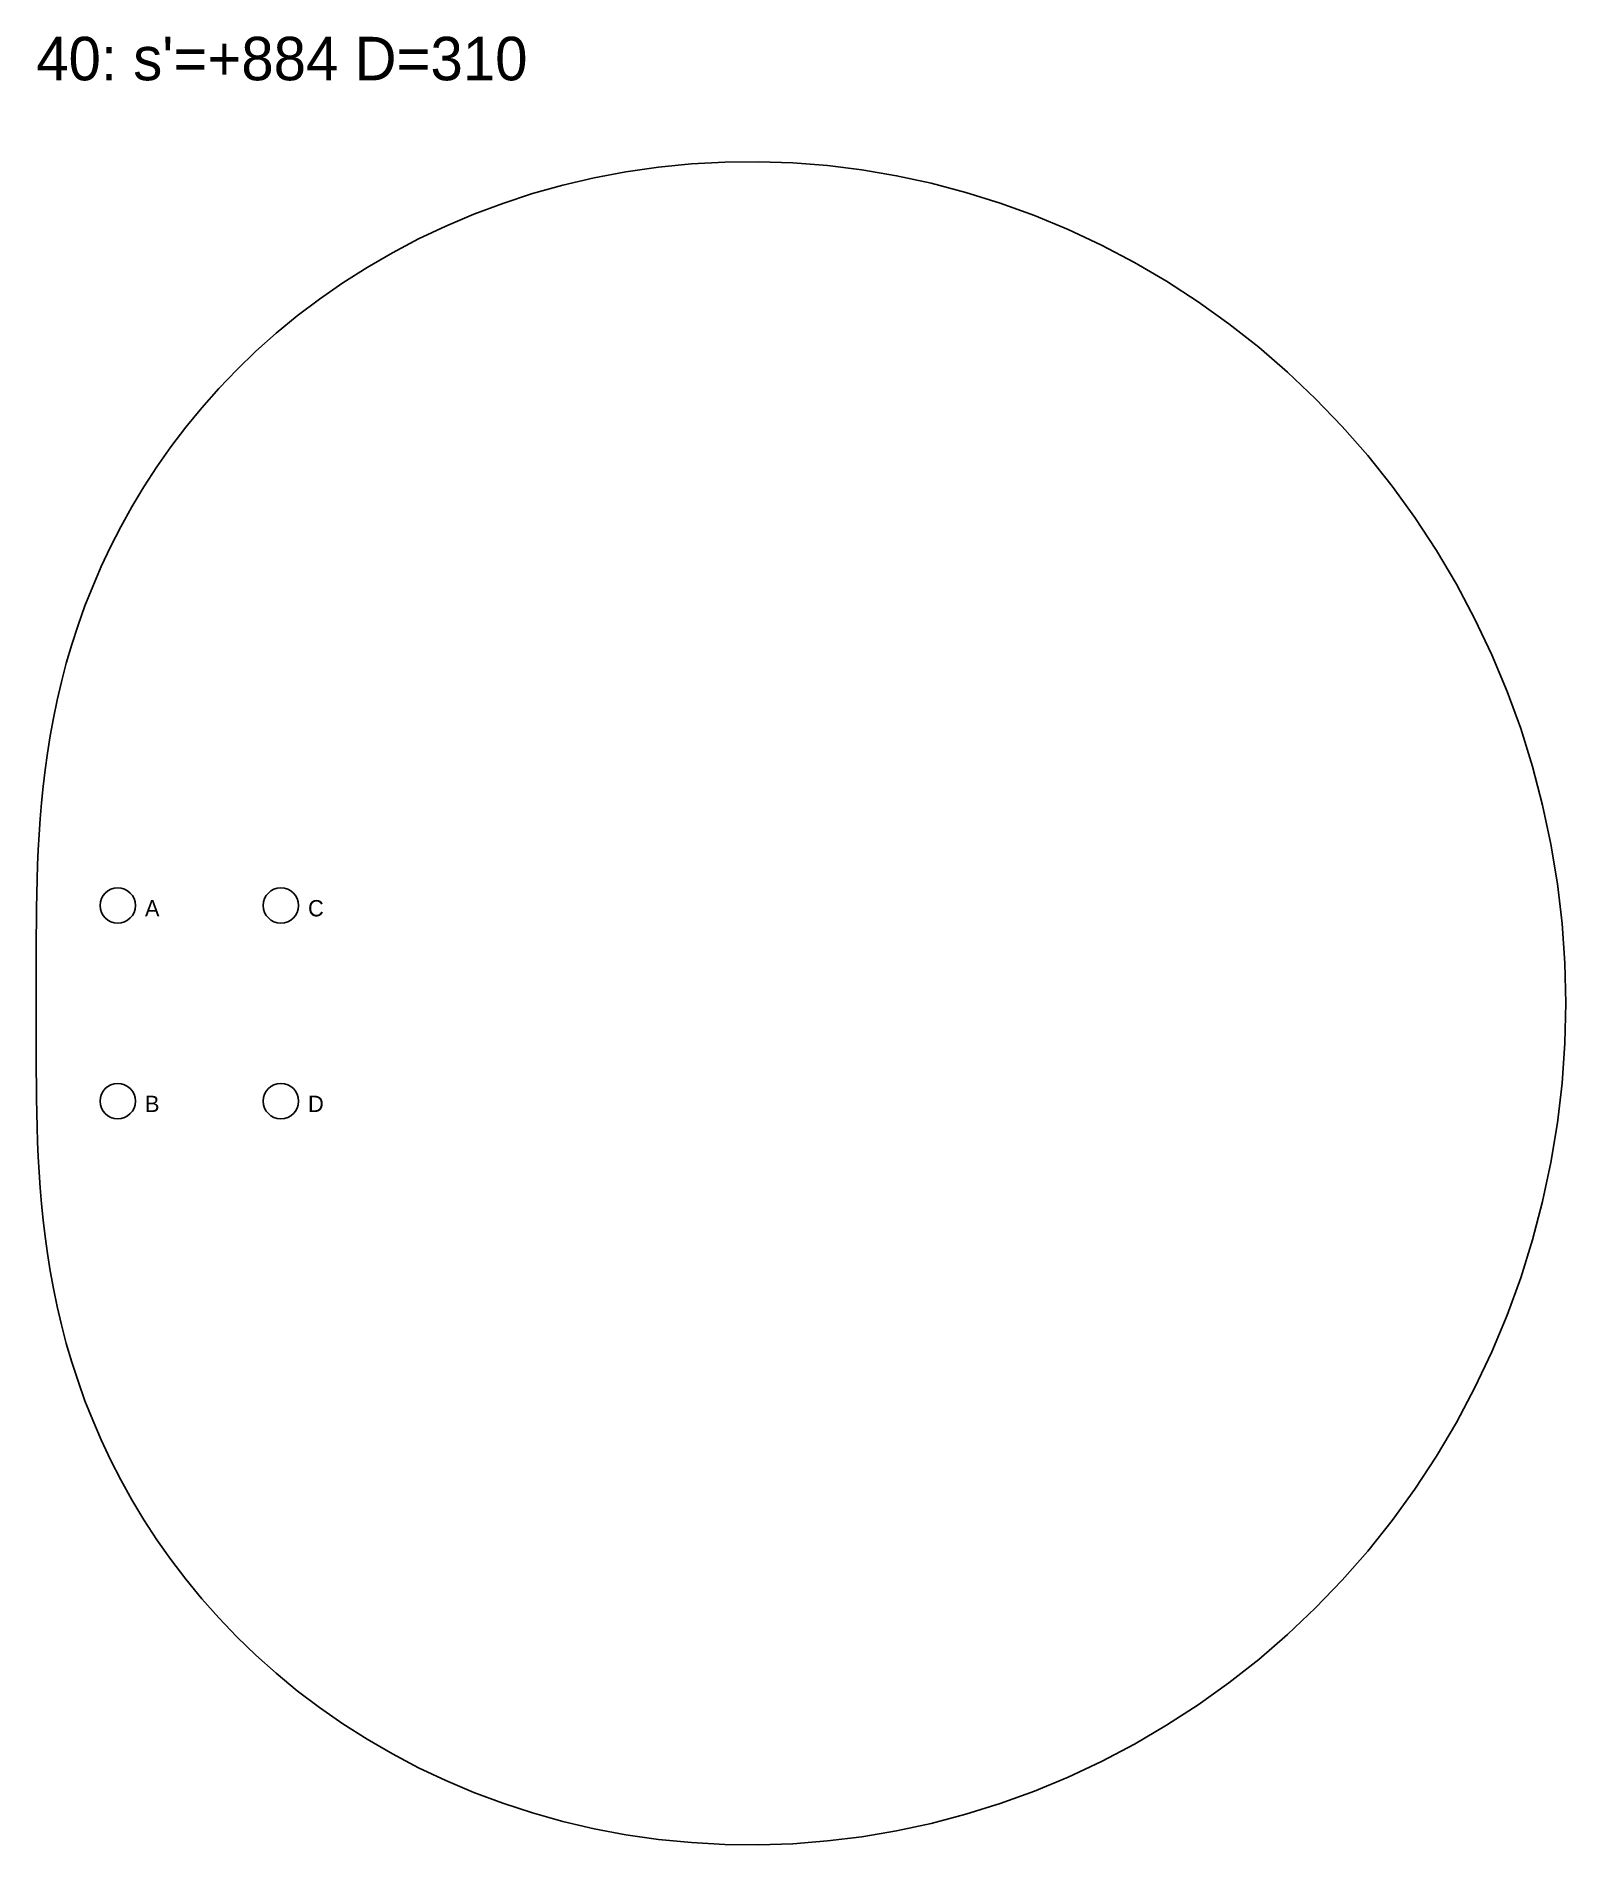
# Model space of a CAD drawing. Header units: millimetres. Extents: x 0 to 281, y -155 to 178.
import ezdxf

# ---------------------------------------------------------------- set-up
doc = ezdxf.new("R2010")
doc.units = ezdxf.units.MM
for name, color, linetype in [('DOWEL', 5, 'CONTINUOUS'), ('SLAB_00', 2, 'CONTINUOUS'), ('TEXT', 1, 'CONTINUOUS')]:
    doc.layers.add(name, color=color, linetype=linetype)

msp = doc.modelspace()

# ---------------------------------------------------------------- linework, layer by layer
at = {"layer": 'DOWEL'}
for centre in [(15, 18), (45, 18), (15, -18), (45, -18)]:
    msp.add_circle(centre, 3.25, dxfattribs=at)
at = {"layer": 'SLAB_00'}
msp.add_lwpolyline([(281.347, 0), (281.176, 7.363), (280.662, 14.707), (279.808, 22.016), (278.616, 29.272), (277.089, 36.456), (275.233, 43.552), (273.052, 50.543), (270.554, 57.411), (267.746, 64.142), (264.636, 70.719), (261.234, 77.127), (257.549, 83.352), (253.594, 89.38), (249.379, 95.198), (244.917, 100.794), (240.22, 106.155), (235.303, 111.271), (230.18, 116.133), (224.866, 120.731), (219.375, 125.057), (213.722, 129.105), (207.925, 132.867), (201.998, 136.339), (195.958, 139.517), (189.822, 142.396), (183.605, 144.976), (177.324, 147.255), (170.995, 149.231), (164.634, 150.907), (158.258, 152.284), (151.882, 153.363), (145.521, 154.15), (139.19, 154.647), (132.905, 154.86), (126.678, 154.796), (120.524, 154.46), (114.456, 153.861), (108.485, 153.006), (102.625, 151.904), (96.886, 150.565), (91.277, 148.998), (85.81, 147.215), (80.492, 145.226), (75.332, 143.041), (70.337, 140.674), (65.513, 138.135), (60.866, 135.437), (56.401, 132.591), (52.121, 129.611), (48.03, 126.508), (44.13, 123.295), (40.421, 119.985), (36.906, 116.588), (33.583, 113.117), (30.451, 109.584), (27.51, 106), (24.756, 102.377), (22.186, 98.724), (19.797, 95.052), (17.584, 91.37), (15.543, 87.689), (13.667, 84.016), (11.952, 80.36), (10.39, 76.729), (8.975, 73.128), (7.7, 69.565), (6.558, 66.045), (5.54, 62.573), (4.64, 59.153), (3.85, 55.789), (3.161, 52.484), (2.566, 49.239), (2.056, 46.056), (1.624, 42.937), (1.262, 39.88), (0.964, 36.886), (0.72, 33.954), (0.526, 31.082), (0.373, 28.267), (0.256, 25.507), (0.168, 22.799), (0.106, 20.139), (0.062, 17.521), (0.034, 14.943), (0.016, 12.399), (0.007, 9.884), (0.002, 7.392), (0, 4.918), (0, 2.456), (0, 0), (0, -2.456), (0, -4.918), (0.002, -7.392), (0.007, -9.884), (0.016, -12.399), (0.034, -14.943), (0.062, -17.521), (0.106, -20.139), (0.168, -22.799), (0.256, -25.507), (0.373, -28.267), (0.526, -31.082), (0.72, -33.954), (0.964, -36.886), (1.262, -39.88), (1.624, -42.937), (2.056, -46.056), (2.566, -49.239), (3.161, -52.484), (3.85, -55.789), (4.64, -59.153), (5.54, -62.573), (6.558, -66.045), (7.7, -69.565), (8.975, -73.128), (10.39, -76.729), (11.952, -80.36), (13.667, -84.016), (15.543, -87.689), (17.584, -91.37), (19.797, -95.052), (22.186, -98.724), (24.756, -102.377), (27.51, -106), (30.451, -109.584), (33.583, -113.117), (36.906, -116.588), (40.421, -119.985), (44.13, -123.295), (48.03, -126.508), (52.121, -129.611), (56.401, -132.591), (60.866, -135.437), (65.513, -138.135), (70.337, -140.674), (75.332, -143.041), (80.492, -145.226), (85.81, -147.215), (91.277, -148.998), (96.886, -150.565), (102.625, -151.904), (108.485, -153.006), (114.456, -153.861), (120.524, -154.46), (126.678, -154.796), (132.905, -154.86), (139.19, -154.647), (145.521, -154.15), (151.882, -153.363), (158.258, -152.284), (164.634, -150.907), (170.995, -149.231), (177.324, -147.255), (183.605, -144.976), (189.822, -142.396), (195.958, -139.517), (201.998, -136.339), (207.925, -132.867), (213.722, -129.105), (219.375, -125.057), (224.866, -120.731), (230.18, -116.133), (235.303, -111.271), (240.22, -106.155), (244.917, -100.794), (249.379, -95.198), (253.594, -89.38), (257.549, -83.352), (261.234, -77.127), (264.636, -70.719), (267.746, -64.142), (270.554, -57.411), (273.052, -50.543), (275.233, -43.552), (277.089, -36.456), (278.616, -29.272), (279.808, -22.016), (280.662, -14.707), (281.176, -7.363)], close=True, dxfattribs=at)

# ---------------------------------------------------------------- texts
at = {"layer": 'DOWEL'}
for s, p in [('A', (20, 16)), ('C', (50, 16)), ('B', (20, -20)), ('D', (50, -20))]:
    msp.add_text(s, height=3, dxfattribs=at).set_placement(p)
at = {"layer": 'TEXT'}
msp.add_text("40: s'=+884 D=310", height=8, dxfattribs=at).set_placement((0, 169.86))

doc.saveas('drawing.dxf')
